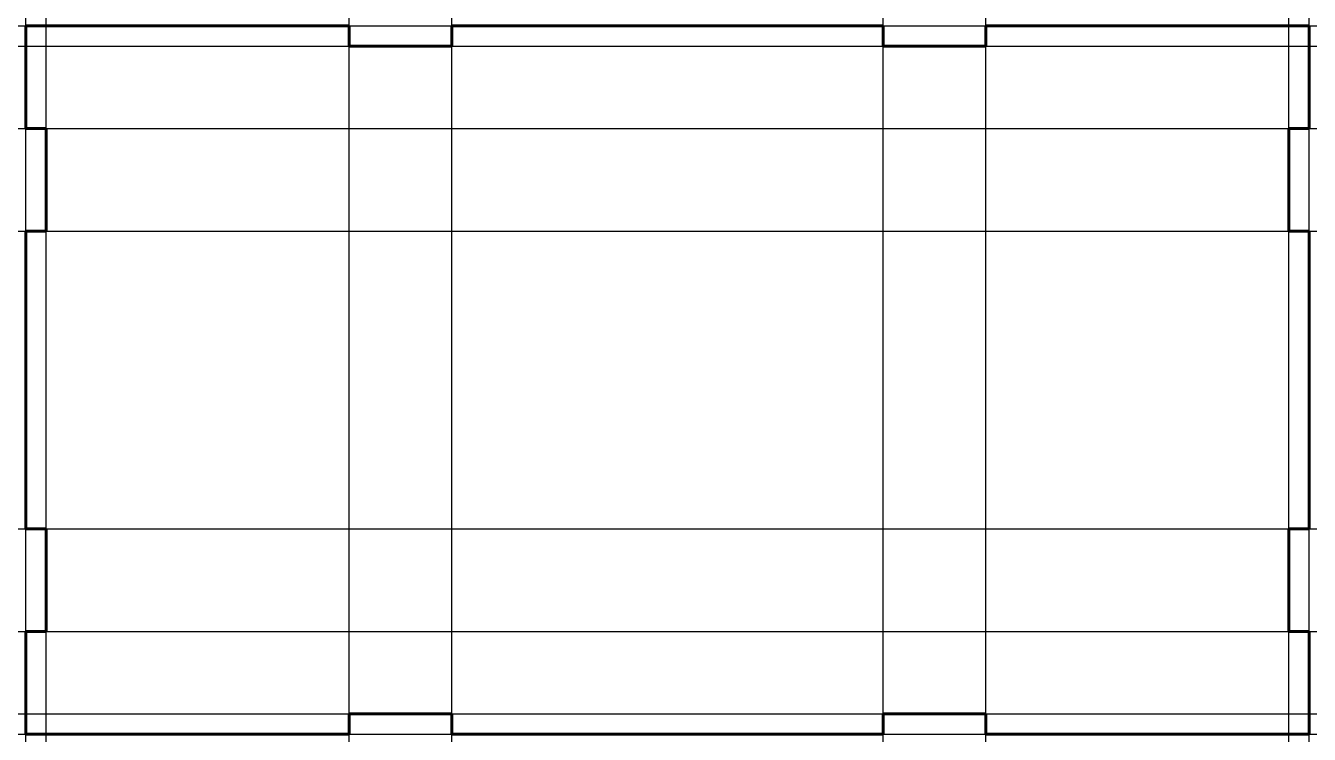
# Model space of a CAD drawing. Header units: millimetres. Extents: x 0 to 250, y 0 to 138.
import ezdxf

# ---------------------------------------------------------------- set-up
doc = ezdxf.new("R2010")
doc.units = ezdxf.units.MM
doc.linetypes.add('K5LT_BASIC', pattern=[0])

msp = doc.modelspace()

# ---------------------------------------------------------------- linework, layer by layer
at = {"color": 5, "linetype": 'K5LT_BASIC', "lineweight": 60, "true_color": 0x0000ff}
for p, q in [((0, 138), (0, 118)), ((63, 138), (0, 138)), ((63, 138), (63, 134)), ((83, 138), (83, 134)), ((167, 138), (83, 138)), ((167, 138), (167, 134)), ((250, 138), (187, 138)), ((187, 138), (187, 134)), ((250, 138), (250, 118)), ((83, 134), (63, 134)), ((167, 134), (187, 134)), ((0, 118), (4, 118)), ((4, 118), (4, 98)), ((250, 118), (246, 118)), ((246, 118), (246, 98)), ((4, 98), (0, 98)), ((0, 98), (0, 40)), ((246, 98), (250, 98)), ((250, 98), (250, 40)), ((0, 40), (4, 40)), ((4, 40), (4, 20)), ((246, 40), (250, 40)), ((246, 40), (246, 20)), ((4, 20), (0, 20)), ((0, 20), (0, 0)), ((246, 20), (250, 20)), ((250, 20), (250, 0)), ((63, 0), (63, 4)), ((63, 4), (83, 4)), ((83, 0), (83, 4)), ((167, 0), (167, 4)), ((167, 4), (187, 4)), ((187, 4), (187, 0)), ((0, 0), (63, 0)), ((83, 0), (167, 0)), ((187, 0), (250, 0))]:
    msp.add_line(p, q, dxfattribs=at)
at = {"color": 9, "true_color": 0xdca5c1}
for p, direction in [((0, 0), (0, 1)), ((8.27, 138), (1, 0)), ((4, 79.23), (0, 1)), ((63, 88.42), (0, 1)), ((83, 69), (0, 1)), ((167, 69), (0, 1)), ((187, 87.24), (0, 1)), ((246, 49.74), (0, 1)), ((47.24, 134), (1, 0)), ((10.53, 118), (1, 0)), ((17.91, 98), (1, 0)), ((18.4, 40), (1, 0)), ((28.72, 20), (1, 0)), ((250, 6.35), (0, 1)), ((135.12, 4), (1, 0)), ((0, 0), (1, 0))]:
    msp.add_xline(p, direction, dxfattribs=at)

doc.saveas('drawing.dxf')
